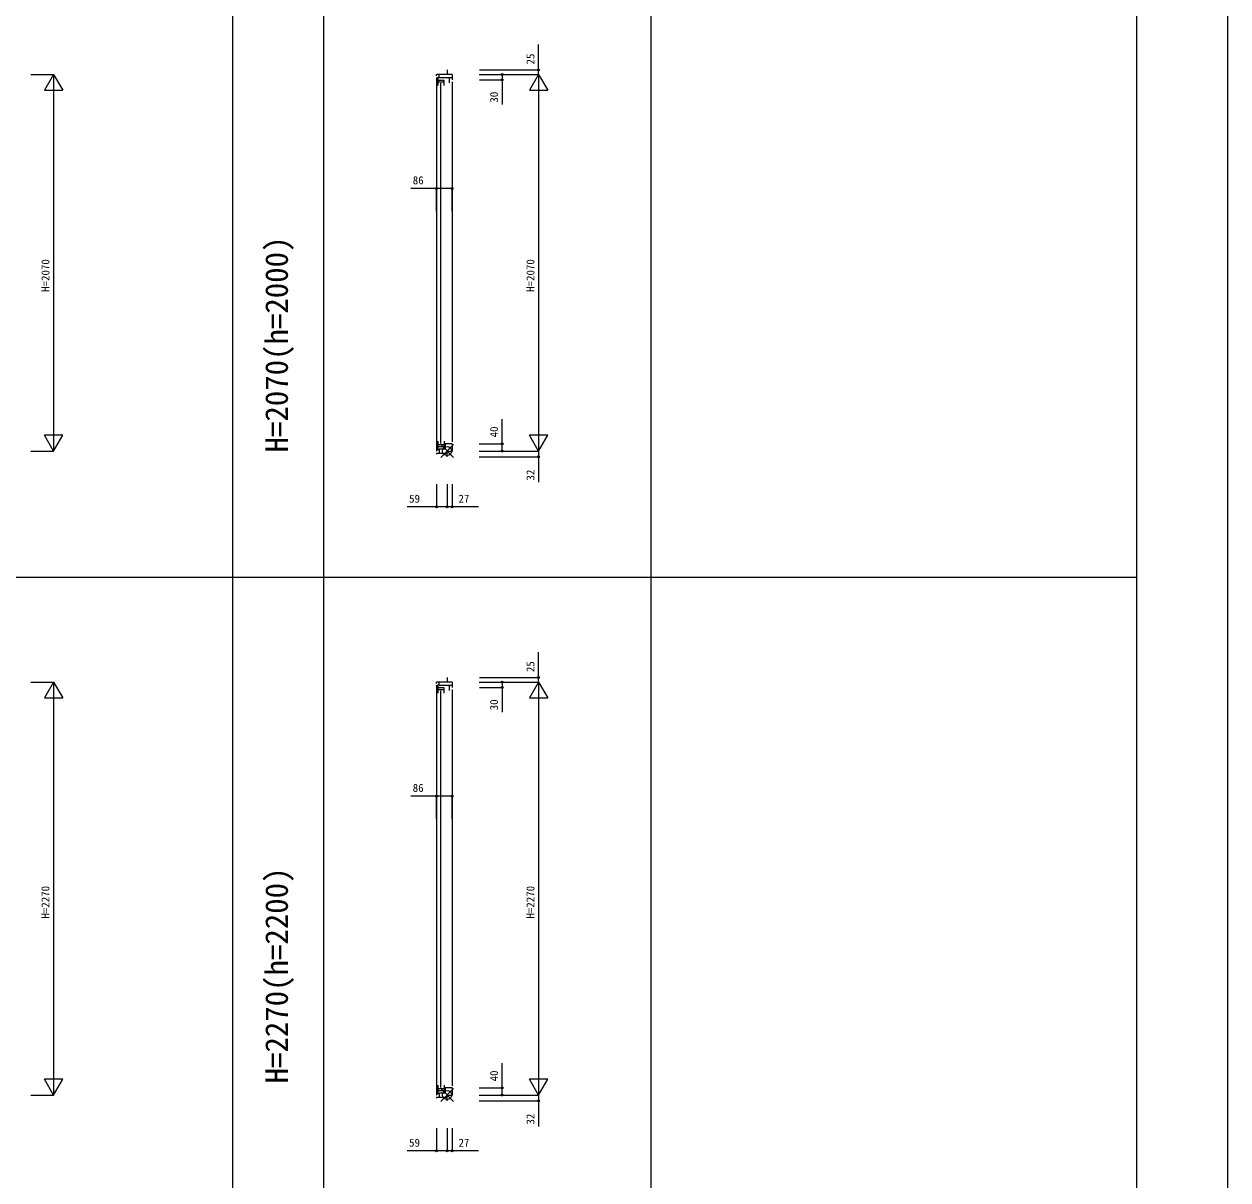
# Model space of a CAD drawing. Units: millimetres, scale not verified. Extents: x -13750 to 13750, y -10012 to 10000.
# Drawn here: x 7132 to 13750, y -1193 to 5160 of the extents above; entities that cross this region are included whole.
import ezdxf
from ezdxf.enums import TextEntityAlignment as Align

# ---------------------------------------------------------------- set-up
doc = ezdxf.new("R2010")
doc.units = ezdxf.units.MM
doc.header["$LTSCALE"] = 50
for name, color, linetype in [('0-0_0', 3, 'Continuous'), ('0-3_YKK_C1', 4, 'Continuous'), ('0-4_YKK_F1', 7, 'Continuous'), ('0-6_YKK_N1', 2, 'Continuous')]:
    doc.layers.add(name, color=color, linetype=linetype)
doc.layers.add('0-5_YKK_IN', color=1, linetype='Continuous', lineweight=18)
doc.styles.add('ＭＳ ゴシック', font='')
doc.styles.get('ＭＳ ゴシック').set_extended_font_data('MS Gothic')

msp = doc.modelspace()

# ---------------------------------------------------------------- linework, layer by layer
at = {"layer": '0-3_YKK_C1'}
for p, q in [((9458, 4908.5), (9458, 4883.5)), ((9485, 4883.5), (9399, 4883.5)), ((9399, 4876), (9399, 4883.5)), ((9399, 4866), (9399, 2812.5)), ((9407.5, 4871), (9407.5, 4823)), ((9442.5, 4851), (9407.5, 4851)), ((9442.5, 4840.5), (9407.5, 4840.5)), ((9414.5, 4867), (9414.5, 4883.5)), ((9414.5, 4867), (9485, 4867)), ((9423, 2855), (9423, 4835)), ((9442.5, 4823), (9442.5, 4851)), ((9471.5, 4837.5), (9471.5, 4867)), ((9485, 4883.5), (9485, 4853.5)), ((9485, 4843.5), (9485, 2863.5)), ((9407.5, 2867), (9407.5, 2819)), ((9407.5, 2849.5), (9442.5, 2849.5)), ((9442.5, 2867), (9442.5, 2839)), ((9485, 2853.5), (9446.5, 2853.5)), ((9446.5, 2853.5), (9446.5, 2823)), ((9485, 2853.5), (9485, 2813.5)), ((9399, 2802.5), (9458, 2802.5)), ((9399, 2802.5), (9399, 2796.5)), ((9407.5, 2839), (9442.5, 2839)), ((9414.5, 2823), (9414.5, 2802.5)), ((9446.5, 2823), (9414.5, 2823)), ((9458, 2781.5), (9458, 2813.5)), ((9458, 2813.5), (9485, 2813.5)), ((9485, 1543.5), (9399, 1543.5)), ((9399, 1536), (9399, 1543.5)), ((9399, 1526), (9399, -727.5)), ((9407.5, 1531), (9407.5, 1483)), ((9414.5, 1527), (9414.5, 1543.5)), ((9414.5, 1527), (9485, 1527)), ((9458, 1568.5), (9458, 1543.5)), ((9471.5, 1497.5), (9471.5, 1527)), ((9485, 1543.5), (9485, 1513.5)), ((9442.5, 1511), (9407.5, 1511)), ((9442.5, 1500.5), (9407.5, 1500.5)), ((9423, -685), (9423, 1495)), ((9442.5, 1483), (9442.5, 1511)), ((9485, 1503.5), (9485, -676.5)), ((9407.5, -673), (9407.5, -721)), ((9407.5, -690.5), (9442.5, -690.5)), ((9407.5, -701), (9442.5, -701)), ((9414.5, -717), (9414.5, -737.5)), ((9446.5, -717), (9414.5, -717)), ((9442.5, -673), (9442.5, -701)), ((9485, -686.5), (9446.5, -686.5)), ((9446.5, -686.5), (9446.5, -717)), ((9458, -758.5), (9458, -726.5)), ((9458, -726.5), (9485, -726.5)), ((9485, -686.5), (9485, -726.5)), ((9399, -737.5), (9458, -737.5)), ((9399, -737.5), (9399, -743.5))]:
    msp.add_line(p, q, dxfattribs=at)
at = {"layer": '0-4_YKK_F1'}
for p, q in [((13750, -10000), (13750, 10000)), ((8280, -10000), (8280, 9500)), ((8780, -10000), (8780, 9500)), ((10580, -10000), (10580, 9500)), ((13250, -10000), (13250, 9500)), ((-13750, 2120), (13250, 2120))]:
    msp.add_line(p, q, dxfattribs=at)
at = {"layer": '0-5_YKK_IN'}
for p, q in [((9422.64, 2778.14), (9493.36, 2848.86)), ((9422.64, 2848.86), (9493.36, 2778.14)), ((9422.64, -761.86), (9493.36, -691.14)), ((9422.64, -691.14), (9493.36, -761.86))]:
    msp.add_line(p, q, dxfattribs=at)
for centre in [(9458, 2813.5), (9458, -726.5)]:
    msp.add_circle(centre, 25, dxfattribs=at)
at = {"layer": '0-6_YKK_N1'}
for p, q in [((9636, 4908.5), (9961, 4908.5)), ((7170, 4883.5), (7295, 4883.5)), ((7295, 4883.5), (7245, 4796.9)), ((7295, 4883.5), (7345, 4796.9)), ((9635, 4883.5), (9961, 4883.5)), ((9636, 4883.5), (9761, 4883.5)), ((9636, 4853.5), (9761, 4853.5)), ((9961, 4883.5), (9911, 4796.9)), ((9961, 4883.5), (10011, 4796.9)), ((7245, 4796.9), (7345, 4796.9)), ((9911, 4796.9), (10011, 4796.9)), ((9399, 4131.76), (9399, 4256.76)), ((9485, 4131.76), (9485, 4256.76)), ((7295, 2813.5), (7245, 2900.1)), ((7345, 2900.1), (7245, 2900.1)), ((9635, 2853.5), (9761, 2853.5)), ((9961, 2813.5), (9911, 2900.1)), ((10011, 2900.1), (9911, 2900.1)), ((7170, 2813.5), (7295, 2813.5)), ((9635, 2813.5), (9761, 2813.5)), ((9635, 2813.5), (9961, 2813.5)), ((9635, 2781.5), (9961, 2781.5)), ((9399, 2631.5), (9399, 2506.5)), ((9458, 2631.5), (9458, 2506.5)), ((9458, 2631.5), (9458, 2506.5)), ((9485, 2631.5), (9485, 2506.5)), ((9485, 2506.5), (9458, 2506.5)), ((9630.57, 2506.5), (9485, 2506.5)), ((7170, 1543.5), (7295, 1543.5)), ((7295, 1543.5), (7245, 1456.9)), ((7295, 1543.5), (7345, 1456.9)), ((9635, 1543.5), (9961, 1543.5)), ((9636, 1568.5), (9961, 1568.5)), ((9636, 1543.5), (9761, 1543.5)), ((9961, 1543.5), (9911, 1456.9)), ((9961, 1543.5), (10011, 1456.9)), ((7245, 1456.9), (7345, 1456.9)), ((9636, 1513.5), (9761, 1513.5)), ((9911, 1456.9), (10011, 1456.9)), ((9399, 791.76), (9399, 916.76)), ((9485, 791.76), (9485, 916.76)), ((7295, -726.5), (7245, -639.9)), ((7345, -639.9), (7245, -639.9)), ((9961, -726.5), (9911, -639.9)), ((10011, -639.9), (9911, -639.9)), ((7170, -726.5), (7295, -726.5)), ((9635, -686.5), (9761, -686.5)), ((9635, -726.5), (9761, -726.5)), ((9635, -726.5), (9961, -726.5)), ((9635, -758.5), (9961, -758.5)), ((9399, -908.5), (9399, -1033.5)), ((9458, -908.5), (9458, -1033.5)), ((9458, -908.5), (9458, -1033.5)), ((9485, -908.5), (9485, -1033.5)), ((9485, -1033.5), (9458, -1033.5)), ((9630.57, -1033.5), (9485, -1033.5))]:
    msp.add_line(p, q, dxfattribs=at)
for points in [[(9636, 4883.5), (9961, 4883.5), (9961, 4908.5), (9961, 5048.5)], [(7295, 4883.5), (7295, 2813.5), (7345, 2900.1)], [(9761, 4883.5), (9761, 4853.5), (9761, 4718.5)], [(9961, 4883.5), (9961, 2813.5), (10011, 2900.1)], [(9485, 4256.76), (9399, 4256.76), (9259, 4256.76)], [(9761, 2813.5), (9761, 2853.5), (9761, 2988.5)], [(9635, 2813.5), (9961, 2813.5), (9961, 2781.5), (9961, 2641.5)], [(9458, 2506.5), (9399, 2506.5), (9239, 2506.5)], [(9636, 1543.5), (9961, 1543.5), (9961, 1568.5), (9961, 1708.5)], [(7295, 1543.5), (7295, -726.5), (7345, -639.9)], [(9761, 1543.5), (9761, 1513.5), (9761, 1378.5)], [(9961, 1543.5), (9961, -726.5), (10011, -639.9)], [(9485, 916.76), (9399, 916.76), (9259, 916.76)], [(9761, -726.5), (9761, -686.5), (9761, -551.5)], [(9635, -726.5), (9961, -726.5), (9961, -758.5), (9961, -898.5)], [(9458, -1033.5), (9399, -1033.5), (9239, -1033.5)]]:
    msp.add_lwpolyline(points, dxfattribs=at)
for centre in [(9961, 4908.5), (9761, 4883.5), (9761, 4853.5), (9399, 4256.76), (9485, 4256.76), (9761, 2853.5), (9761, 2813.5), (9961, 2781.5), (9399, 2506.5), (9458, 2506.5), (9458, 2506.5), (9485, 2506.5), (9761, 1543.5), (9961, 1568.5), (9761, 1513.5), (9399, 916.76), (9485, 916.76), (9761, -686.5), (9761, -726.5), (9961, -758.5), (9399, -1033.5), (9458, -1033.5), (9458, -1033.5), (9485, -1033.5)]:
    msp.add_circle(centre, 5, dxfattribs=at)

# ---------------------------------------------------------------- texts
at = {"layer": '0-0_0', "style": 'ＭＳ ゴシック'}
for s, p in [('H=2070(h=2000)', (8619.95, 2805.83)), ('H=2270(h=2200)', (8619.95, -662.5))]:
    msp.add_text(s, height=124.6, rotation=90, dxfattribs=at).set_placement(p, align=Align.BOTTOM_LEFT)
at = {"layer": '0-6_YKK_N1', "style": 'ＭＳ ゴシック'}
for s, p in [('25', (9951, 4938.5)), ('30', (9751, 4728.5)), ('H=2070', (7285, 3688.5)), ('H=2070', (9951, 3688.5)), ('40', (9751, 2888.5)), ('32', (9951, 2651.5)), ('25', (9951, 1598.5)), ('30', (9751, 1388.5)), ('H=2270', (7285, 243.5)), ('H=2270', (9951, 243.5)), ('40', (9751, -651.5)), ('32', (9951, -888.5))]:
    msp.add_text(s, height=43.99, rotation=90, dxfattribs=at).set_placement(p, align=Align.BOTTOM_LEFT)
for s, p in [('86', (9269, 4266.76)), ('59', (9249, 2516.5)), ('27', (9520.57, 2516.5)), ('86', (9269, 926.76)), ('59', (9249, -1023.5)), ('27', (9520.57, -1023.5))]:
    msp.add_text(s, height=43.99, dxfattribs=at).set_placement(p, align=Align.BOTTOM_LEFT)

doc.saveas('drawing.dxf')
